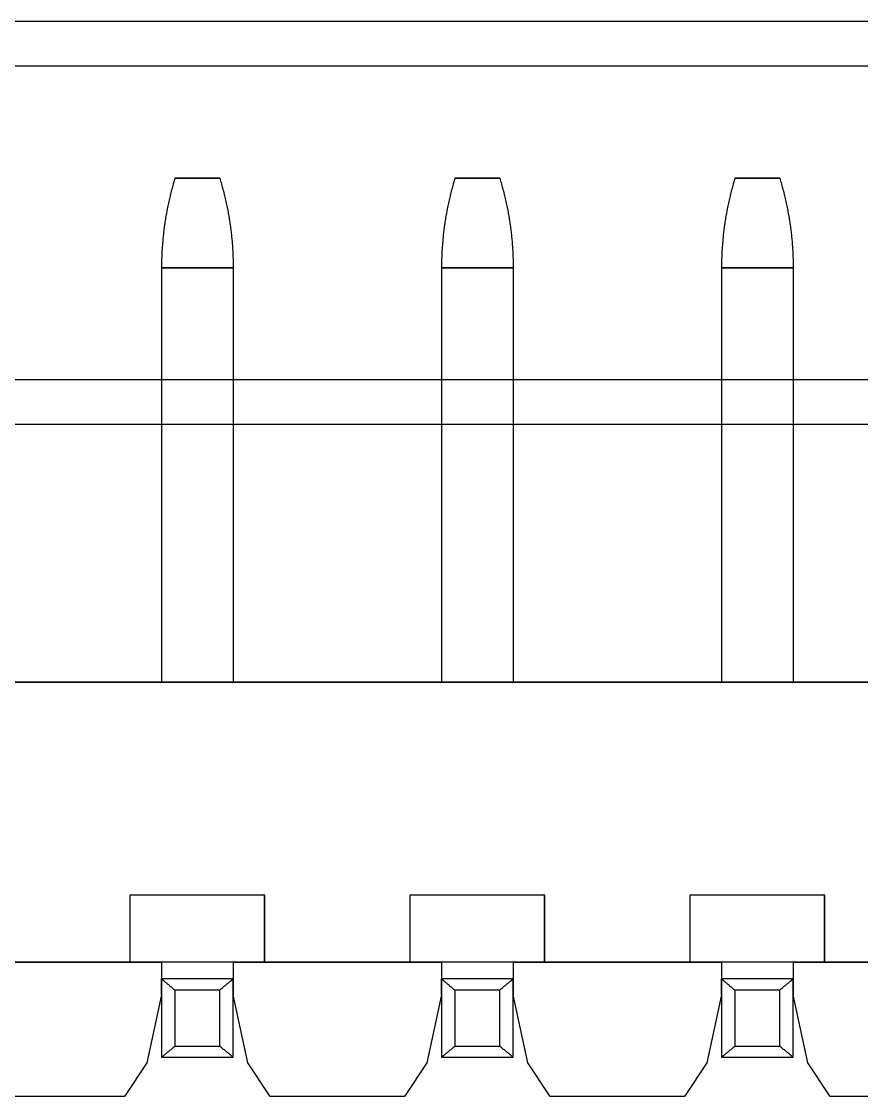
# Model space of a CAD drawing. Header units: millimetres. Extents: x 199.6 to 216.4, y 1.9 to 7.4.
# Drawn here: x 204.09 to 207.84, y 2.625 to 7.425 of the extents above; entities that cross this region are included whole.
import ezdxf

# ---------------------------------------------------------------- set-up
doc = ezdxf.new("R2010")
doc.units = ezdxf.units.MM
doc.layers.add('Part__Feature210', color=7, linetype='CONTINUOUS')

msp = doc.modelspace()

# ---------------------------------------------------------------- linework, layer by layer
at = {"layer": 'Part__Feature210'}
for p, q in [((216.075, 7.425, -0.6), (199.925, 7.425, -0.6)), ((216.075, 7.425, -0.6), (199.925, 7.425, -0.6)), ((215.625, 7.425, -0.4), (200.375, 7.425, -0.4)), ((215.625, 7.425, -0.4), (200.375, 7.425, -0.4)), ((215.775, 7.225, -0.8), (200.225, 7.225, -0.8)), ((215.775, 7.225, -0.8), (200.225, 7.225, -0.8)), ((204.775, 6.725, -1.725), (204.975, 6.725, -1.725)), ((204.775, 6.725, -1.725), (204.975, 6.725, -1.725)), ((204.975, 6.725, -1.325), (204.775, 6.725, -1.325)), ((204.775, 6.725, -1.325), (204.775, 6.725, -1.725)), ((204.975, 6.725, -1.325), (204.775, 6.725, -1.325)), ((204.775, 6.725, -1.325), (204.775, 6.725, -1.725)), ((204.975, 6.725, -1.725), (204.975, 6.725, -1.325)), ((204.975, 6.725, -1.725), (204.975, 6.725, -1.325)), ((206.025, 6.725, -1.725), (206.225, 6.725, -1.725)), ((206.025, 6.725, -1.725), (206.225, 6.725, -1.725)), ((206.225, 6.725, -1.325), (206.025, 6.725, -1.325)), ((206.025, 6.725, -1.325), (206.025, 6.725, -1.725)), ((206.225, 6.725, -1.325), (206.025, 6.725, -1.325)), ((206.025, 6.725, -1.325), (206.025, 6.725, -1.725)), ((206.225, 6.725, -1.725), (206.225, 6.725, -1.325)), ((206.225, 6.725, -1.725), (206.225, 6.725, -1.325)), ((207.275, 6.725, -1.725), (207.475, 6.725, -1.725)), ((207.275, 6.725, -1.725), (207.475, 6.725, -1.725)), ((207.475, 6.725, -1.325), (207.275, 6.725, -1.325)), ((207.275, 6.725, -1.325), (207.275, 6.725, -1.725)), ((207.475, 6.725, -1.325), (207.275, 6.725, -1.325)), ((207.275, 6.725, -1.325), (207.275, 6.725, -1.725)), ((207.475, 6.725, -1.725), (207.475, 6.725, -1.325)), ((207.475, 6.725, -1.725), (207.475, 6.725, -1.325)), ((204.715, 6.325, -1.225), (204.715, 4.475, -1.225)), ((205.035, 6.325, -1.225), (204.715, 6.325, -1.225)), ((204.715, 6.325, -1.825), (204.715, 4.475, -1.825)), ((204.715, 6.325, -1.225), (204.715, 6.325, -1.825)), ((204.715, 6.325, -1.225), (204.715, 4.475, -1.225)), ((204.715, 6.325, -1.825), (205.035, 6.325, -1.825)), ((204.715, 6.325, -1.825), (204.715, 4.475, -1.825)), ((204.715, 6.325, -1.825), (205.035, 6.325, -1.825)), ((205.035, 6.325, -1.225), (204.715, 6.325, -1.225)), ((204.715, 6.325, -1.225), (204.715, 6.325, -1.825)), ((205.035, 6.325, -1.225), (205.035, 4.475, -1.225)), ((205.035, 6.325, -1.825), (205.035, 6.325, -1.225)), ((205.035, 6.325, -1.825), (205.035, 4.475, -1.825)), ((205.035, 6.325, -1.225), (205.035, 4.475, -1.225)), ((205.035, 6.325, -1.825), (205.035, 4.475, -1.825)), ((205.035, 6.325, -1.825), (205.035, 6.325, -1.225)), ((205.965, 6.325, -1.225), (205.965, 4.475, -1.225)), ((206.285, 6.325, -1.225), (205.965, 6.325, -1.225)), ((205.965, 6.325, -1.825), (205.965, 4.475, -1.825)), ((205.965, 6.325, -1.225), (205.965, 6.325, -1.825)), ((205.965, 6.325, -1.225), (205.965, 4.475, -1.225)), ((205.965, 6.325, -1.825), (206.285, 6.325, -1.825)), ((205.965, 6.325, -1.825), (205.965, 4.475, -1.825)), ((205.965, 6.325, -1.825), (206.285, 6.325, -1.825)), ((206.285, 6.325, -1.225), (205.965, 6.325, -1.225)), ((205.965, 6.325, -1.225), (205.965, 6.325, -1.825)), ((206.285, 6.325, -1.225), (206.285, 4.475, -1.225)), ((206.285, 6.325, -1.825), (206.285, 6.325, -1.225)), ((206.285, 6.325, -1.825), (206.285, 4.475, -1.825)), ((206.285, 6.325, -1.225), (206.285, 4.475, -1.225)), ((206.285, 6.325, -1.825), (206.285, 4.475, -1.825)), ((206.285, 6.325, -1.825), (206.285, 6.325, -1.225)), ((207.215, 6.325, -1.225), (207.215, 4.475, -1.225)), ((207.535, 6.325, -1.225), (207.215, 6.325, -1.225)), ((207.215, 6.325, -1.825), (207.215, 4.475, -1.825)), ((207.215, 6.325, -1.225), (207.215, 6.325, -1.825)), ((207.215, 6.325, -1.225), (207.215, 4.475, -1.225)), ((207.215, 6.325, -1.825), (207.535, 6.325, -1.825)), ((207.215, 6.325, -1.825), (207.215, 4.475, -1.825)), ((207.215, 6.325, -1.825), (207.535, 6.325, -1.825)), ((207.535, 6.325, -1.225), (207.215, 6.325, -1.225)), ((207.215, 6.325, -1.225), (207.215, 6.325, -1.825)), ((207.535, 6.325, -1.225), (207.535, 4.475, -1.225)), ((207.535, 6.325, -1.825), (207.535, 6.325, -1.225)), ((207.535, 6.325, -1.825), (207.535, 4.475, -1.825)), ((207.535, 6.325, -1.225), (207.535, 4.475, -1.225)), ((207.535, 6.325, -1.825), (207.535, 4.475, -1.825)), ((207.535, 6.325, -1.825), (207.535, 6.325, -1.225)), ((215.425, 5.825, -3.6), (200.575, 5.825, -3.6)), ((215.425, 5.825, -3.4), (200.575, 5.825, -3.4)), ((215.425, 5.825, -3.6), (200.575, 5.825, -3.6)), ((215.425, 5.825, -3.4), (200.575, 5.825, -3.4)), ((215.425, 5.625, -3.2), (200.575, 5.625, -3.2)), ((215.425, 5.625, -3.2), (200.575, 5.625, -3.2)), ((215.775, 4.475, -3.2), (200.225, 4.475, -3.2)), ((200.225, 4.475, -0.8), (215.775, 4.475, -0.8)), ((215.775, 4.475, -3.2), (200.225, 4.475, -3.2)), ((200.225, 4.475, -0.8), (215.775, 4.475, -0.8)), ((205.035, 4.475, -1.825), (204.715, 4.475, -1.825)), ((204.715, 4.475, -1.225), (204.715, 4.475, -1.825)), ((205.035, 4.475, -1.225), (204.715, 4.475, -1.225)), ((205.035, 4.475, -1.225), (204.715, 4.475, -1.225)), ((204.715, 4.475, -1.225), (204.715, 4.475, -1.825)), ((205.035, 4.475, -1.825), (204.715, 4.475, -1.825)), ((205.035, 4.475, -1.225), (205.035, 4.475, -1.825)), ((205.035, 4.475, -1.225), (205.035, 4.475, -1.825)), ((206.285, 4.475, -1.825), (205.965, 4.475, -1.825)), ((205.965, 4.475, -1.225), (205.965, 4.475, -1.825)), ((206.285, 4.475, -1.225), (205.965, 4.475, -1.225)), ((206.285, 4.475, -1.225), (205.965, 4.475, -1.225)), ((205.965, 4.475, -1.225), (205.965, 4.475, -1.825)), ((206.285, 4.475, -1.825), (205.965, 4.475, -1.825)), ((206.285, 4.475, -1.225), (206.285, 4.475, -1.825)), ((206.285, 4.475, -1.225), (206.285, 4.475, -1.825)), ((207.535, 4.475, -1.825), (207.215, 4.475, -1.825)), ((207.215, 4.475, -1.225), (207.215, 4.475, -1.825)), ((207.535, 4.475, -1.225), (207.215, 4.475, -1.225)), ((207.535, 4.475, -1.225), (207.215, 4.475, -1.225)), ((207.215, 4.475, -1.225), (207.215, 4.475, -1.825)), ((207.535, 4.475, -1.825), (207.215, 4.475, -1.825)), ((207.535, 4.475, -1.225), (207.535, 4.475, -1.825)), ((207.535, 4.475, -1.225), (207.535, 4.475, -1.825)), ((204.575, 3.225, -3.6), (204.575, 3.525, -3.6)), ((204.575, 3.525, -3.6), (205.175, 3.525, -3.6)), ((204.575, 3.525, -3.6), (205.175, 3.525, -3.6)), ((204.575, 3.525, -3.6), (204.575, 3.525, -3)), ((204.575, 3.525, -3), (205.175, 3.525, -3)), ((204.575, 3.225, -3.6), (204.575, 3.525, -3.6)), ((204.575, 3.225, -3), (204.575, 3.525, -3)), ((204.575, 3.525, -3.6), (204.575, 3.525, -3)), ((204.575, 3.225, -3), (204.575, 3.525, -3)), ((204.575, 3.525, -3), (205.175, 3.525, -3)), ((205.175, 3.225, -3.6), (205.175, 3.525, -3.6)), ((205.175, 3.225, -3.6), (205.175, 3.525, -3.6)), ((205.175, 3.525, -3.6), (205.175, 3.525, -3)), ((205.175, 3.525, -3), (205.175, 3.225, -3)), ((205.175, 3.525, -3.6), (205.175, 3.525, -3)), ((205.175, 3.525, -3), (205.175, 3.225, -3)), ((205.825, 3.225, -3.6), (205.825, 3.525, -3.6)), ((205.825, 3.525, -3.6), (206.425, 3.525, -3.6)), ((205.825, 3.525, -3.6), (206.425, 3.525, -3.6)), ((205.825, 3.525, -3.6), (205.825, 3.525, -3)), ((205.825, 3.525, -3), (206.425, 3.525, -3)), ((205.825, 3.225, -3.6), (205.825, 3.525, -3.6)), ((205.825, 3.225, -3), (205.825, 3.525, -3)), ((205.825, 3.525, -3.6), (205.825, 3.525, -3)), ((205.825, 3.225, -3), (205.825, 3.525, -3)), ((205.825, 3.525, -3), (206.425, 3.525, -3)), ((206.425, 3.225, -3.6), (206.425, 3.525, -3.6)), ((206.425, 3.225, -3.6), (206.425, 3.525, -3.6)), ((206.425, 3.525, -3.6), (206.425, 3.525, -3)), ((206.425, 3.525, -3), (206.425, 3.225, -3)), ((206.425, 3.525, -3.6), (206.425, 3.525, -3)), ((206.425, 3.525, -3), (206.425, 3.225, -3)), ((207.075, 3.225, -3.6), (207.075, 3.525, -3.6)), ((207.075, 3.525, -3.6), (207.675, 3.525, -3.6)), ((207.075, 3.525, -3.6), (207.675, 3.525, -3.6)), ((207.075, 3.525, -3.6), (207.075, 3.525, -3)), ((207.075, 3.525, -3), (207.675, 3.525, -3)), ((207.075, 3.225, -3.6), (207.075, 3.525, -3.6)), ((207.075, 3.225, -3), (207.075, 3.525, -3)), ((207.075, 3.525, -3.6), (207.075, 3.525, -3)), ((207.075, 3.525, -3), (207.675, 3.525, -3)), ((207.075, 3.225, -3), (207.075, 3.525, -3)), ((207.675, 3.225, -3.6), (207.675, 3.525, -3.6)), ((207.675, 3.225, -3.6), (207.675, 3.525, -3.6)), ((207.675, 3.525, -3.6), (207.675, 3.525, -3)), ((207.675, 3.525, -3), (207.675, 3.225, -3)), ((207.675, 3.525, -3.6), (207.675, 3.525, -3)), ((207.675, 3.525, -3), (207.675, 3.225, -3)), ((203.785, 3.225, -1.4), (204.715, 3.225, -1.4)), ((203.785, 3.225, -1.4), (204.715, 3.225, -1.4)), ((204.575, 3.225, -3.6), (203.925, 3.225, -3.6)), ((204.575, 3.225, -3.6), (203.925, 3.225, -3.6)), ((205.175, 3.225, -3), (204.575, 3.225, -3)), ((204.575, 3.225, -3.6), (204.575, 3.225, -3)), ((204.575, 3.225, -3.6), (204.575, 3.225, -3)), ((205.175, 3.225, -3), (204.575, 3.225, -3)), ((204.715, 3.225, -1.4), (204.715, 3.07833, -1.4)), ((204.715, 3.225, -1.4), (204.715, 3.225, -1.53006)), ((205.035, 3.225, -1.53006), (204.715, 3.225, -1.53006)), ((204.715, 3.225, -1.4), (204.715, 3.225, -1.53006)), ((204.715, 3.225, -1.4), (204.715, 3.07833, -1.4)), ((205.035, 3.225, -1.53006), (204.715, 3.225, -1.53006)), ((205.035, 3.225, -1.4), (205.965, 3.225, -1.4)), ((205.035, 3.225, -1.4), (205.035, 3.07833, -1.4)), ((205.035, 3.225, -1.4), (205.035, 3.225, -1.53006)), ((205.035, 3.225, -1.4), (205.965, 3.225, -1.4)), ((205.035, 3.225, -1.4), (205.035, 3.07833, -1.4)), ((205.035, 3.225, -1.4), (205.035, 3.225, -1.53006)), ((205.825, 3.225, -3.6), (205.175, 3.225, -3.6)), ((205.825, 3.225, -3.6), (205.175, 3.225, -3.6)), ((205.175, 3.225, -3.6), (205.175, 3.225, -3)), ((205.175, 3.225, -3.6), (205.175, 3.225, -3)), ((206.425, 3.225, -3), (205.825, 3.225, -3)), ((205.825, 3.225, -3.6), (205.825, 3.225, -3)), ((205.825, 3.225, -3.6), (205.825, 3.225, -3)), ((206.425, 3.225, -3), (205.825, 3.225, -3)), ((205.965, 3.225, -1.4), (205.965, 3.07833, -1.4)), ((205.965, 3.225, -1.4), (205.965, 3.225, -1.53006)), ((206.285, 3.225, -1.53006), (205.965, 3.225, -1.53006)), ((205.965, 3.225, -1.4), (205.965, 3.225, -1.53006)), ((205.965, 3.225, -1.4), (205.965, 3.07833, -1.4)), ((206.285, 3.225, -1.53006), (205.965, 3.225, -1.53006)), ((206.285, 3.225, -1.4), (207.215, 3.225, -1.4)), ((206.285, 3.225, -1.4), (206.285, 3.07833, -1.4)), ((206.285, 3.225, -1.4), (206.285, 3.225, -1.53006)), ((206.285, 3.225, -1.4), (207.215, 3.225, -1.4)), ((206.285, 3.225, -1.4), (206.285, 3.07833, -1.4)), ((206.285, 3.225, -1.4), (206.285, 3.225, -1.53006)), ((207.075, 3.225, -3.6), (206.425, 3.225, -3.6)), ((207.075, 3.225, -3.6), (206.425, 3.225, -3.6)), ((206.425, 3.225, -3.6), (206.425, 3.225, -3)), ((206.425, 3.225, -3.6), (206.425, 3.225, -3)), ((207.675, 3.225, -3), (207.075, 3.225, -3)), ((207.075, 3.225, -3.6), (207.075, 3.225, -3)), ((207.075, 3.225, -3.6), (207.075, 3.225, -3)), ((207.675, 3.225, -3), (207.075, 3.225, -3)), ((207.215, 3.225, -1.4), (207.215, 3.07833, -1.4)), ((207.215, 3.225, -1.4), (207.215, 3.225, -1.53006)), ((207.535, 3.225, -1.53006), (207.215, 3.225, -1.53006)), ((207.215, 3.225, -1.4), (207.215, 3.07833, -1.4)), ((207.215, 3.225, -1.4), (207.215, 3.225, -1.53006)), ((207.535, 3.225, -1.53006), (207.215, 3.225, -1.53006)), ((207.535, 3.225, -1.4), (208.465, 3.225, -1.4)), ((207.535, 3.225, -1.4), (207.535, 3.07833, -1.4)), ((207.535, 3.225, -1.4), (207.535, 3.225, -1.53006)), ((207.535, 3.225, -1.4), (208.465, 3.225, -1.4)), ((207.535, 3.225, -1.4), (207.535, 3.07833, -1.4)), ((207.535, 3.225, -1.4), (207.535, 3.225, -1.53006)), ((208.325, 3.225, -3.6), (207.675, 3.225, -3.6)), ((208.325, 3.225, -3.6), (207.675, 3.225, -3.6)), ((207.675, 3.225, -3.6), (207.675, 3.225, -3)), ((207.675, 3.225, -3.6), (207.675, 3.225, -3)), ((205.035, 3.15, -0.4), (204.715, 3.15, -0.4)), ((204.715, 3.07833, -0.4), (204.715, 3.15, -0.4)), ((204.715, 3.07833, -0.4), (204.715, 3.15, -0.4)), ((204.715, 3.15, -0.4), (204.715, 3.15, 1.6)), ((204.715, 3.15, 1.6), (204.715, 2.8, 1.6)), ((205.035, 3.15, -0.4), (204.715, 3.15, -0.4)), ((205.035, 3.15, 1.6), (204.715, 3.15, 1.6)), ((204.715, 3.15, -0.4), (204.715, 3.15, 1.6)), ((205.035, 3.15, 1.6), (204.715, 3.15, 1.6)), ((204.715, 3.15, 1.6), (204.715, 2.8, 1.6)), ((205.035, 3.07833, -0.4), (205.035, 3.15, -0.4)), ((205.035, 2.8, 1.6), (205.035, 3.15, 1.6)), ((205.035, 3.15, -0.4), (205.035, 3.15, 1.6)), ((205.035, 3.07833, -0.4), (205.035, 3.15, -0.4)), ((205.035, 3.15, -0.4), (205.035, 3.15, 1.6)), ((205.035, 2.8, 1.6), (205.035, 3.15, 1.6)), ((206.285, 3.15, -0.4), (205.965, 3.15, -0.4)), ((205.965, 3.07833, -0.4), (205.965, 3.15, -0.4)), ((205.965, 3.07833, -0.4), (205.965, 3.15, -0.4)), ((205.965, 3.15, -0.4), (205.965, 3.15, 1.6)), ((205.965, 3.15, 1.6), (205.965, 2.8, 1.6)), ((206.285, 3.15, -0.4), (205.965, 3.15, -0.4)), ((206.285, 3.15, 1.6), (205.965, 3.15, 1.6)), ((205.965, 3.15, -0.4), (205.965, 3.15, 1.6)), ((206.285, 3.15, 1.6), (205.965, 3.15, 1.6)), ((205.965, 3.15, 1.6), (205.965, 2.8, 1.6)), ((206.285, 3.07833, -0.4), (206.285, 3.15, -0.4)), ((206.285, 2.8, 1.6), (206.285, 3.15, 1.6)), ((206.285, 3.15, -0.4), (206.285, 3.15, 1.6)), ((206.285, 3.07833, -0.4), (206.285, 3.15, -0.4)), ((206.285, 3.15, -0.4), (206.285, 3.15, 1.6)), ((206.285, 2.8, 1.6), (206.285, 3.15, 1.6)), ((207.535, 3.15, -0.4), (207.215, 3.15, -0.4)), ((207.215, 3.07833, -0.4), (207.215, 3.15, -0.4)), ((207.215, 3.07833, -0.4), (207.215, 3.15, -0.4)), ((207.215, 3.15, -0.4), (207.215, 3.15, 1.6)), ((207.215, 3.15, 1.6), (207.215, 2.8, 1.6)), ((207.535, 3.15, -0.4), (207.215, 3.15, -0.4)), ((207.535, 3.15, 1.6), (207.215, 3.15, 1.6)), ((207.215, 3.15, -0.4), (207.215, 3.15, 1.6)), ((207.535, 3.15, 1.6), (207.215, 3.15, 1.6)), ((207.215, 3.15, 1.6), (207.215, 2.8, 1.6)), ((207.535, 3.07833, -0.4), (207.535, 3.15, -0.4)), ((207.535, 2.8, 1.6), (207.535, 3.15, 1.6)), ((207.535, 3.15, -0.4), (207.535, 3.15, 1.6)), ((207.535, 3.07833, -0.4), (207.535, 3.15, -0.4)), ((207.535, 3.15, -0.4), (207.535, 3.15, 1.6)), ((207.535, 2.8, 1.6), (207.535, 3.15, 1.6)), ((204.715, 3.07833, -1.4), (204.65, 2.775, -1.4)), ((204.715, 3.07833, -0.4), (204.65, 2.775, -0.4)), ((204.715, 3.07833, -1.4), (204.65, 2.775, -1.4)), ((204.715, 3.07833, -0.4), (204.65, 2.775, -0.4)), ((204.715, 3.07833, -0.4), (204.715, 3.07833, -1.4)), ((204.715, 3.07833, -0.4), (204.715, 3.07833, -1.4)), ((204.975, 3.1, 2.2), (204.775, 3.1, 2.2)), ((204.775, 3.1, 2.2), (204.775, 2.85, 2.2)), ((204.775, 3.1, 2.2), (204.775, 2.85, 2.2)), ((204.975, 3.1, 2.2), (204.775, 3.1, 2.2)), ((204.975, 2.85, 2.2), (204.975, 3.1, 2.2)), ((204.975, 2.85, 2.2), (204.975, 3.1, 2.2)), ((205.1, 2.775, -1.4), (205.035, 3.07833, -1.4)), ((205.1, 2.775, -0.4), (205.035, 3.07833, -0.4)), ((205.035, 3.07833, -0.4), (205.035, 3.07833, -1.4)), ((205.1, 2.775, -0.4), (205.035, 3.07833, -0.4)), ((205.1, 2.775, -1.4), (205.035, 3.07833, -1.4)), ((205.035, 3.07833, -0.4), (205.035, 3.07833, -1.4)), ((205.965, 3.07833, -1.4), (205.9, 2.775, -1.4)), ((205.965, 3.07833, -0.4), (205.9, 2.775, -0.4)), ((205.965, 3.07833, -1.4), (205.9, 2.775, -1.4)), ((205.965, 3.07833, -0.4), (205.9, 2.775, -0.4)), ((205.965, 3.07833, -0.4), (205.965, 3.07833, -1.4)), ((205.965, 3.07833, -0.4), (205.965, 3.07833, -1.4)), ((206.225, 3.1, 2.2), (206.025, 3.1, 2.2)), ((206.025, 3.1, 2.2), (206.025, 2.85, 2.2)), ((206.025, 3.1, 2.2), (206.025, 2.85, 2.2)), ((206.225, 3.1, 2.2), (206.025, 3.1, 2.2)), ((206.225, 2.85, 2.2), (206.225, 3.1, 2.2)), ((206.225, 2.85, 2.2), (206.225, 3.1, 2.2)), ((206.35, 2.775, -1.4), (206.285, 3.07833, -1.4)), ((206.35, 2.775, -0.4), (206.285, 3.07833, -0.4)), ((206.285, 3.07833, -0.4), (206.285, 3.07833, -1.4)), ((206.35, 2.775, -0.4), (206.285, 3.07833, -0.4)), ((206.35, 2.775, -1.4), (206.285, 3.07833, -1.4)), ((206.285, 3.07833, -0.4), (206.285, 3.07833, -1.4)), ((207.215, 3.07833, -1.4), (207.15, 2.775, -1.4)), ((207.215, 3.07833, -0.4), (207.15, 2.775, -0.4)), ((207.215, 3.07833, -1.4), (207.15, 2.775, -1.4)), ((207.215, 3.07833, -0.4), (207.15, 2.775, -0.4)), ((207.215, 3.07833, -1.4), (207.215, 3.07833, -0.4)), ((207.215, 3.07833, -1.4), (207.215, 3.07833, -0.4)), ((207.475, 3.1, 2.2), (207.275, 3.1, 2.2)), ((207.275, 3.1, 2.2), (207.275, 2.85, 2.2)), ((207.275, 3.1, 2.2), (207.275, 2.85, 2.2)), ((207.475, 3.1, 2.2), (207.275, 3.1, 2.2)), ((207.475, 2.85, 2.2), (207.475, 3.1, 2.2)), ((207.475, 2.85, 2.2), (207.475, 3.1, 2.2)), ((207.6, 2.775, -1.4), (207.535, 3.07833, -1.4)), ((207.6, 2.775, -0.4), (207.535, 3.07833, -0.4)), ((207.535, 3.07833, -1.4), (207.535, 3.07833, -0.4)), ((207.6, 2.775, -0.4), (207.535, 3.07833, -0.4)), ((207.6, 2.775, -1.4), (207.535, 3.07833, -1.4)), ((207.535, 3.07833, -1.4), (207.535, 3.07833, -0.4)), ((204.775, 2.85, 2.2), (204.975, 2.85, 2.2)), ((204.775, 2.85, 2.2), (204.975, 2.85, 2.2)), ((206.025, 2.85, 2.2), (206.225, 2.85, 2.2)), ((206.025, 2.85, 2.2), (206.225, 2.85, 2.2)), ((207.275, 2.85, 2.2), (207.475, 2.85, 2.2)), ((207.275, 2.85, 2.2), (207.475, 2.85, 2.2)), ((204.715, 2.8, -0.725), (204.715, 2.8, 1.6)), ((204.715, 2.8, 1.6), (205.035, 2.8, 1.6)), ((204.715, 2.8, -0.725), (205.035, 2.8, -0.725)), ((204.715, 2.8, -0.725), (204.715, 2.8, 1.6)), ((204.715, 2.8, 1.6), (205.035, 2.8, 1.6)), ((204.715, 2.8, -0.725), (205.035, 2.8, -0.725)), ((205.035, 2.8, -0.725), (205.035, 2.8, 1.6)), ((205.035, 2.8, -0.725), (205.035, 2.8, 1.6)), ((205.965, 2.8, -0.725), (205.965, 2.8, 1.6)), ((205.965, 2.8, 1.6), (206.285, 2.8, 1.6)), ((205.965, 2.8, -0.725), (206.285, 2.8, -0.725)), ((205.965, 2.8, -0.725), (205.965, 2.8, 1.6)), ((205.965, 2.8, 1.6), (206.285, 2.8, 1.6)), ((205.965, 2.8, -0.725), (206.285, 2.8, -0.725)), ((206.285, 2.8, -0.725), (206.285, 2.8, 1.6)), ((206.285, 2.8, -0.725), (206.285, 2.8, 1.6)), ((207.215, 2.8, -0.725), (207.215, 2.8, 1.6)), ((207.215, 2.8, 1.6), (207.535, 2.8, 1.6)), ((207.215, 2.8, -0.725), (207.535, 2.8, -0.725)), ((207.215, 2.8, -0.725), (207.215, 2.8, 1.6)), ((207.215, 2.8, 1.6), (207.535, 2.8, 1.6)), ((207.215, 2.8, -0.725), (207.535, 2.8, -0.725)), ((207.535, 2.8, -0.725), (207.535, 2.8, 1.6)), ((207.535, 2.8, -0.725), (207.535, 2.8, 1.6)), ((204.65, 2.775, -1.4), (204.55, 2.625, -1.4)), ((204.65, 2.775, -0.4), (204.55, 2.625, -0.4)), ((204.65, 2.775, -1.4), (204.55, 2.625, -1.4)), ((204.65, 2.775, -0.4), (204.55, 2.625, -0.4)), ((204.65, 2.775, -0.4), (204.65, 2.775, -1.4)), ((204.65, 2.775, -0.4), (204.65, 2.775, -1.4)), ((205.2, 2.625, -1.4), (205.1, 2.775, -1.4)), ((205.2, 2.625, -0.4), (205.1, 2.775, -0.4)), ((205.2, 2.625, -1.4), (205.1, 2.775, -1.4)), ((205.1, 2.775, -0.4), (205.1, 2.775, -1.4)), ((205.2, 2.625, -0.4), (205.1, 2.775, -0.4)), ((205.1, 2.775, -0.4), (205.1, 2.775, -1.4)), ((205.9, 2.775, -1.4), (205.8, 2.625, -1.4)), ((205.9, 2.775, -0.4), (205.8, 2.625, -0.4)), ((205.9, 2.775, -1.4), (205.8, 2.625, -1.4)), ((205.9, 2.775, -0.4), (205.8, 2.625, -0.4)), ((205.9, 2.775, -0.4), (205.9, 2.775, -1.4)), ((205.9, 2.775, -0.4), (205.9, 2.775, -1.4)), ((206.45, 2.625, -1.4), (206.35, 2.775, -1.4)), ((206.45, 2.625, -0.4), (206.35, 2.775, -0.4)), ((206.45, 2.625, -1.4), (206.35, 2.775, -1.4)), ((206.35, 2.775, -0.4), (206.35, 2.775, -1.4)), ((206.45, 2.625, -0.4), (206.35, 2.775, -0.4)), ((206.35, 2.775, -0.4), (206.35, 2.775, -1.4)), ((207.15, 2.775, -1.4), (207.05, 2.625, -1.4)), ((207.15, 2.775, -0.4), (207.05, 2.625, -0.4)), ((207.15, 2.775, -1.4), (207.05, 2.625, -1.4)), ((207.15, 2.775, -0.4), (207.05, 2.625, -0.4)), ((207.15, 2.775, -0.4), (207.15, 2.775, -1.4)), ((207.15, 2.775, -0.4), (207.15, 2.775, -1.4)), ((207.7, 2.625, -1.4), (207.6, 2.775, -1.4)), ((207.7, 2.625, -0.4), (207.6, 2.775, -0.4)), ((207.7, 2.625, -1.4), (207.6, 2.775, -1.4)), ((207.6, 2.775, -0.4), (207.6, 2.775, -1.4)), ((207.7, 2.625, -0.4), (207.6, 2.775, -0.4)), ((207.6, 2.775, -0.4), (207.6, 2.775, -1.4)), ((204.55, 2.625, -1.4), (203.95, 2.625, -1.4)), ((204.55, 2.625, -0.4), (203.95, 2.625, -0.4)), ((204.55, 2.625, -1.4), (203.95, 2.625, -1.4)), ((204.55, 2.625, -0.4), (203.95, 2.625, -0.4)), ((204.55, 2.625, -0.4), (204.55, 2.625, -1.4)), ((204.55, 2.625, -0.4), (204.55, 2.625, -1.4)), ((205.8, 2.625, -1.4), (205.2, 2.625, -1.4)), ((205.2, 2.625, -0.4), (205.2, 2.625, -1.4)), ((205.8, 2.625, -0.4), (205.2, 2.625, -0.4)), ((205.8, 2.625, -1.4), (205.2, 2.625, -1.4)), ((205.8, 2.625, -0.4), (205.2, 2.625, -0.4)), ((205.2, 2.625, -0.4), (205.2, 2.625, -1.4)), ((205.8, 2.625, -0.4), (205.8, 2.625, -1.4)), ((205.8, 2.625, -0.4), (205.8, 2.625, -1.4)), ((207.05, 2.625, -1.4), (206.45, 2.625, -1.4)), ((206.45, 2.625, -0.4), (206.45, 2.625, -1.4)), ((207.05, 2.625, -0.4), (206.45, 2.625, -0.4)), ((207.05, 2.625, -1.4), (206.45, 2.625, -1.4)), ((207.05, 2.625, -0.4), (206.45, 2.625, -0.4)), ((206.45, 2.625, -0.4), (206.45, 2.625, -1.4)), ((207.05, 2.625, -0.4), (207.05, 2.625, -1.4)), ((207.05, 2.625, -0.4), (207.05, 2.625, -1.4)), ((208.3, 2.625, -1.4), (207.7, 2.625, -1.4)), ((208.3, 2.625, -1.4), (207.7, 2.625, -1.4)), ((207.7, 2.625, -0.4), (207.7, 2.625, -1.4)), ((208.3, 2.625, -0.4), (207.7, 2.625, -0.4)), ((208.3, 2.625, -0.4), (207.7, 2.625, -0.4)), ((207.7, 2.625, -0.4), (207.7, 2.625, -1.4))]:
    msp.add_line(p, q, dxfattribs=at)
for centre in [(203.785, 3.775, -0.725), (203.785, 3.775, -0.725), (204.715, 3.775, -0.725), (204.715, 3.775, -0.725), (205.035, 3.775, -0.725), (205.035, 3.775, -0.725), (205.965, 3.775, -0.725), (205.965, 3.775, -0.725), (206.285, 3.775, -0.725), (206.285, 3.775, -0.725), (207.215, 3.775, -0.725), (207.215, 3.775, -0.725), (207.535, 3.775, -0.725), (207.535, 3.775, -0.725)]:
    msp.add_arc(centre, 0.55, -90, -90, dxfattribs=at)
for points in [[(204.775, 6.725, -1.725), (204.715, 6.52912, -1.825), (204.715, 6.325, -1.825)], [(204.775, 6.725, -1.325), (204.715, 6.52912, -1.225), (204.715, 6.325, -1.225)], [(204.775, 6.725, -1.725), (204.715, 6.52912, -1.825), (204.715, 6.325, -1.825)], [(204.775, 6.725, -1.325), (204.715, 6.52912, -1.225), (204.715, 6.325, -1.225)], [(204.975, 6.725, -1.725), (205.035, 6.52912, -1.825), (205.035, 6.325, -1.825)], [(204.975, 6.725, -1.325), (205.035, 6.52912, -1.225), (205.035, 6.325, -1.225)], [(204.975, 6.725, -1.725), (205.035, 6.52912, -1.825), (205.035, 6.325, -1.825)], [(204.975, 6.725, -1.325), (205.035, 6.52912, -1.225), (205.035, 6.325, -1.225)], [(206.025, 6.725, -1.725), (205.965, 6.52912, -1.825), (205.965, 6.325, -1.825)], [(206.025, 6.725, -1.325), (205.965, 6.52912, -1.225), (205.965, 6.325, -1.225)], [(206.025, 6.725, -1.725), (205.965, 6.52912, -1.825), (205.965, 6.325, -1.825)], [(206.025, 6.725, -1.325), (205.965, 6.52912, -1.225), (205.965, 6.325, -1.225)], [(206.225, 6.725, -1.725), (206.285, 6.52912, -1.825), (206.285, 6.325, -1.825)], [(206.225, 6.725, -1.325), (206.285, 6.52912, -1.225), (206.285, 6.325, -1.225)], [(206.225, 6.725, -1.725), (206.285, 6.52912, -1.825), (206.285, 6.325, -1.825)], [(206.225, 6.725, -1.325), (206.285, 6.52912, -1.225), (206.285, 6.325, -1.225)], [(207.275, 6.725, -1.725), (207.215, 6.52912, -1.825), (207.215, 6.325, -1.825)], [(207.275, 6.725, -1.325), (207.215, 6.52912, -1.225), (207.215, 6.325, -1.225)], [(207.275, 6.725, -1.725), (207.215, 6.52912, -1.825), (207.215, 6.325, -1.825)], [(207.275, 6.725, -1.325), (207.215, 6.52912, -1.225), (207.215, 6.325, -1.225)], [(207.475, 6.725, -1.725), (207.535, 6.52912, -1.825), (207.535, 6.325, -1.825)], [(207.475, 6.725, -1.325), (207.535, 6.52912, -1.225), (207.535, 6.325, -1.225)], [(207.475, 6.725, -1.725), (207.535, 6.52912, -1.825), (207.535, 6.325, -1.825)], [(207.475, 6.725, -1.325), (207.535, 6.52912, -1.225), (207.535, 6.325, -1.225)], [(204.715, 3.15, 1.6), (204.715, 3.15, 1.90126), (204.775, 3.1, 2.2)], [(204.715, 3.15, 1.6), (204.715, 3.15, 1.90126), (204.775, 3.1, 2.2)], [(205.035, 3.15, 1.6), (205.035, 3.15, 1.90126), (204.975, 3.1, 2.2)], [(205.035, 3.15, 1.6), (205.035, 3.15, 1.90126), (204.975, 3.1, 2.2)], [(205.965, 3.15, 1.6), (205.965, 3.15, 1.90126), (206.025, 3.1, 2.2)], [(205.965, 3.15, 1.6), (205.965, 3.15, 1.90126), (206.025, 3.1, 2.2)], [(206.285, 3.15, 1.6), (206.285, 3.15, 1.90126), (206.225, 3.1, 2.2)], [(206.285, 3.15, 1.6), (206.285, 3.15, 1.90126), (206.225, 3.1, 2.2)], [(207.215, 3.15, 1.6), (207.215, 3.15, 1.90126), (207.275, 3.1, 2.2)], [(207.215, 3.15, 1.6), (207.215, 3.15, 1.90126), (207.275, 3.1, 2.2)], [(207.535, 3.15, 1.6), (207.535, 3.15, 1.90126), (207.475, 3.1, 2.2)], [(207.535, 3.15, 1.6), (207.535, 3.15, 1.90126), (207.475, 3.1, 2.2)], [(204.715, 2.8, 1.6), (204.715, 2.8, 1.90126), (204.775, 2.85, 2.2)], [(204.715, 2.8, 1.6), (204.715, 2.8, 1.90126), (204.775, 2.85, 2.2)], [(205.035, 2.8, 1.6), (205.035, 2.8, 1.90126), (204.975, 2.85, 2.2)], [(205.035, 2.8, 1.6), (205.035, 2.8, 1.90126), (204.975, 2.85, 2.2)], [(205.965, 2.8, 1.6), (205.965, 2.8, 1.90126), (206.025, 2.85, 2.2)], [(205.965, 2.8, 1.6), (205.965, 2.8, 1.90126), (206.025, 2.85, 2.2)], [(206.285, 2.8, 1.6), (206.285, 2.8, 1.90126), (206.225, 2.85, 2.2)], [(206.285, 2.8, 1.6), (206.285, 2.8, 1.90126), (206.225, 2.85, 2.2)], [(207.215, 2.8, 1.6), (207.215, 2.8, 1.90126), (207.275, 2.85, 2.2)], [(207.215, 2.8, 1.6), (207.215, 2.8, 1.90126), (207.275, 2.85, 2.2)], [(207.535, 2.8, 1.6), (207.535, 2.8, 1.90126), (207.475, 2.85, 2.2)], [(207.535, 2.8, 1.6), (207.535, 2.8, 1.90126), (207.475, 2.85, 2.2)]]:
    msp.add_open_spline(points, degree=2, dxfattribs=at)

doc.saveas('drawing.dxf')
